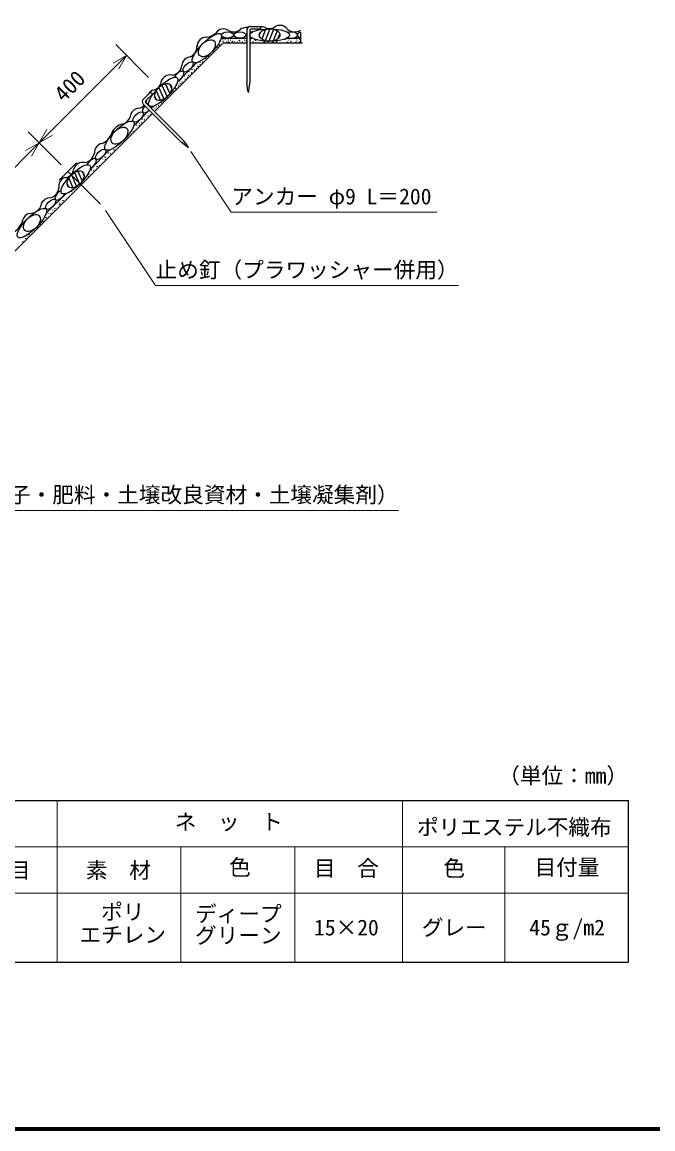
# Model space of a CAD drawing. Units: millimetres, scale not verified. Extents: x 200 to 8200, y 200 to 5838.
# Drawn here: x 2410 to 4450, y 200 to 3782 of the extents above; entities that cross this region are included whole.
import ezdxf
from ezdxf.enums import TextEntityAlignment as Align

# ---------------------------------------------------------------- set-up
doc = ezdxf.new("R2010")
doc.units = ezdxf.units.MM
doc.header["$LTSCALE"] = 20
for name, color, linetype, lineweight in [('C-MTR-FRAM', 5, 'Continuous', 25), ('C-MTR-LINE', 5, 'Continuous', 13), ('C-STR', 1, 'Continuous', 25), ('C-STR-DIM', 1, 'Continuous', 13), ('C-STR-HTXT', 1, 'Continuous', 13), ('C-TTL', 2, 'Continuous', 70)]:
    doc.layers.add(name, color=color, linetype=linetype, lineweight=lineweight)
doc.layers.add('C-MTR-TXT', color=5, linetype='Continuous')
doc.styles.add('ＭＳ ゴシック', font='')
doc.styles.get('ＭＳ ゴシック').set_extended_font_data('MS Gothic')

msp = doc.modelspace()

# ---------------------------------------------------------------- linework, layer by layer
at = {"layer": 'C-MTR-FRAM'}
for p, q in [((389.65, 1262.4), (4370.46, 1262.4)), ((4370.46, 1262.4), (4370.46, 739.4)), ((389.65, 739.4), (4370.46, 739.4))]:
    msp.add_line(p, q, dxfattribs=at)
at = {"layer": 'C-MTR-LINE'}
for p, q in [((2524.2, 1262.4), (2524.2, 739.4)), ((3640.15, 1262.4), (3640.15, 739.4)), ((1875.74, 1112.4), (4370.46, 1112.4)), ((2923.96, 1112.4), (2923.96, 739.4)), ((3292.3, 1112.4), (3292.3, 739.4)), ((3971.23, 1112.4), (3971.23, 739.4)), ((389.65, 962.4), (4370.46, 962.4))]:
    msp.add_line(p, q, dxfattribs=at)
at = {"layer": 'C-STR', "color": 7}
for p, q in [((3149.14, 3768.31), (3182.09, 3768.31)), ((3182.09, 3759.31), (3182.09, 3768.31)), ((3054.68, 3730.18), (3137.62, 3730.18)), ((3137.62, 3759.43), (3137.62, 3584.33)), ((3146.62, 3754.33), (3146.62, 3584.33)), ((3146.62, 3730.18), (3155.18, 3730.18)), ((3182.09, 3759.31), (3152.03, 3759.31)), ((3266.52, 3730.18), (3310.89, 3730.18)), ((3310.89, 3748.84), (3310.89, 3731.52)), ((3310.89, 3730.18), (3310.89, 3715.18)), ((2838.42, 3492.71), (3060.89, 3715.18)), ((2959.22, 3613.51), (3060.89, 3715.18)), ((3060.89, 3715.18), (3137.62, 3715.18)), ((3146.62, 3715.18), (3317.28, 3715.18)), ((2912.88, 3588.37), (2975.56, 3651.06)), ((3140.62, 3559.33), (3137.62, 3584.33)), ((3143.62, 3559.33), (3146.62, 3584.33)), ((2802.45, 3532.22), (2825.74, 3555.52)), ((2832.11, 3549.16), (2810.86, 3527.9)), ((2832.11, 3549.16), (2825.74, 3555.52)), ((3140.62, 3559.33), (3142.12, 3554.33)), ((3142.12, 3554.33), (3143.62, 3559.33)), ((2800.59, 3517.79), (2924.45, 3394.01)), ((2810.56, 3520.55), (2930.81, 3400.38)), ((2272.74, 2927.02), (2832.06, 3486.34)), ((2771.45, 3446.95), (2821.45, 3496.95)), ((2827.81, 3503.31), (2834.14, 3509.64)), ((2630.03, 3305.53), (2692.72, 3368.22)), ((2944.25, 3378.46), (2924.45, 3394.01)), ((2946.37, 3380.58), (2930.81, 3400.38)), ((2944.25, 3378.46), (2948.85, 3375.99)), ((2948.85, 3375.99), (2946.37, 3380.58)), ((2586.55, 3326.85), (2529.98, 3270.28)), ((2664.33, 3192.5), (2558.27, 3298.57)), ((2488.61, 3164.11), (2551.3, 3226.8))]:
    msp.add_line(p, q, dxfattribs=at)
at = {"layer": 'C-STR', "color": 3}
for p, q in [((3181.48, 3749.32), (3177.6, 3739.39)), ((3197.94, 3758.5), (3185.63, 3726.94)), ((3211.47, 3760.18), (3196.58, 3722)), ((3223.79, 3758.72), (3208.76, 3720.2)), ((3234.91, 3754.23), (3222.12, 3721.44)), ((3243.72, 3743.79), (3237.8, 3728.61)), ((2873.52, 3583.03), (2887.66, 3550.8)), ((2844.35, 3559.91), (2857.96, 3528.89)), ((2852.74, 3570.66), (2869.2, 3533.14)), ((2862.47, 3578.34), (2879.09, 3540.47)), ((2887.13, 3581.88), (2893.67, 3566.96)), ((2839.21, 3541.77), (2843.49, 3532.01)), ((2590.42, 3299.92), (2604.56, 3267.7)), ((2604.03, 3298.77), (2610.57, 3283.86)), ((2561.25, 3276.8), (2574.86, 3245.78)), ((2569.63, 3287.56), (2586.1, 3250.03)), ((2579.37, 3295.24), (2595.98, 3257.37)), ((2556.1, 3258.67), (2560.38, 3248.91))]:
    msp.add_line(p, q, dxfattribs=at)
at = {"layer": 'C-STR', "color": 7}
for centre in [(3055.26, 3728.2), (3067.79, 3727.59), (3101.46, 3725.89), (3118.67, 3726.87), (3163.14, 3725.27), (3263.27, 3726.55), (3289.38, 3725.77), (3298.66, 3728.37), (3308.76, 3725.42), (3032.83, 3694.59), (3041.1, 3699.29), (3048.47, 3708.27), (3050.54, 3719.8), (3060.08, 3724.74), (3060.42, 3718.61), (3063.79, 3721.73), (3072.96, 3719.21), (3078.48, 3717.94), (3078.53, 3724.79), (3084.05, 3723.52), (3090.04, 3719.08), (3097.22, 3719.8), (3106.39, 3717.28), (3111.96, 3722.86), (3114.43, 3720.78), (3123.6, 3718.26), (3129.17, 3723.84), (3134.71, 3721.64), (3149.45, 3724.7), (3157.57, 3719.69), (3165.6, 3723.2), (3171.9, 3719.48), (3174.77, 3720.68), (3184.67, 3720.46), (3193.84, 3717.94), (3205.4, 3719.08), (3221.17, 3717.94), (3232.73, 3719.08), (3246.26, 3719.48), (3259.03, 3720.46), (3268.2, 3717.94), (3273.77, 3723.52), (3279.76, 3719.08), (3295.53, 3717.94), (3299.62, 3722.51), (3307.93, 3717.53), (3005.47, 3663.66), (3012.84, 3672.64), (3030.2, 3687.68), (2949.36, 3621.45), (2957.89, 3617.69), (2959.96, 3629.23), (2964.69, 3637.63), (2967.18, 3627.54), (2975.25, 3632.73), (2976.57, 3646.94), (2977.88, 3639.64), (2980, 3637.48), (2986.14, 3652.22), (2986.15, 3644.34), (2993.52, 3653.32), (2913.93, 3586.87), (2919.66, 3591.75), (2921.31, 3583.07), (2924.5, 3581.98), (2928.19, 3588), (2930.27, 3599.53), (2934.99, 3607.93), (2937.48, 3597.85), (2945.55, 3603.04), (2948.18, 3609.94), (2887.81, 3547.62), (2899.77, 3557.96), (2907.14, 3566.94), (2909.21, 3578.47), (2916.42, 3576.79), (2852.19, 3511.99), (2861.47, 3521.84), (2869.55, 3527.03), (2873.24, 3533.49), (2880.45, 3538.64), (2804.04, 3476.98), (2815.92, 3486.29), (2817.23, 3478.98), (2825.49, 3491.57), (2825.5, 3483.69), (2834.46, 3507.31), (2839.86, 3502.64), (2844.48, 3509.13), (2779.99, 3449.25), (2784.71, 3457.65), (2789.53, 3454.19), (2789.87, 3448.06), (2797.24, 3457.04), (2799.31, 3468.58), (2806.52, 3466.89), (2814.6, 3472.08), (2770.54, 3436.62), (2770.55, 3428.74), (2777.92, 3437.72), (2694.14, 3367.08), (2707.33, 3369.09), (2670.09, 3339.35), (2674.81, 3347.75), (2679.63, 3344.29), (2679.97, 3338.16), (2687.34, 3347.14), (2689.41, 3358.68), (2696.63, 3356.99), (2704.7, 3362.18), (2634.46, 3303.73), (2639.19, 3312.13), (2641.68, 3302.04), (2649.75, 3307.23), (2651.07, 3321.44), (2652.38, 3314.14), (2660.64, 3326.72), (2660.65, 3318.84), (2668.02, 3327.82), (2605.7, 3263.89), (2613.07, 3272.87), (2624.69, 3289.34), (2625.02, 3283.21), (2632.39, 3292.19), (2560.19, 3229.45), (2569.74, 3234.39), (2570.08, 3228.26), (2577.44, 3237.25), (2586.73, 3247.1), (2594.8, 3252.29), (2524.64, 3191.89), (2531.78, 3192.15), (2532.72, 3197.08), (2539.85, 3197.34), (2542.48, 3204.24), (2553.72, 3215.56), (2486.23, 3156.59), (2495.79, 3161.87), (2495.8, 3153.99), (2503.17, 3162.97), (2507.82, 3173.29), (2515.13, 3173.32), (2515.9, 3178.48), (2522.49, 3182.3), (2467.54, 3127.35), (2476.83, 3137.2), (2484.9, 3142.39), (2487.53, 3149.29), (2414.67, 3083.93), (2421.88, 3082.25), (2429.96, 3087.44), (2432.59, 3094.34), (2440.85, 3099.04), (2412.6, 3072.4)]:
    msp.add_circle(centre, 0.3, dxfattribs=at)
at = {"layer": 'C-STR'}
for centre, radius, start, end in [((3136.02, 3734.77), 30.42, 80.98168, 131.11209), ((3184.59, 3731.8), 35.1, 70.40701, 94.08476), ((3210.89, 3791.59), 30.42, 241.45711, 311.11209), ((3244.28, 3741.36), 30.42, 33.88791, 116.11209), ((3005.41, 3703.77), 29.31, 87.69515, 182.27486), ((3001.52, 3785.17), 52.36, 275.55159, 312.86503), ((3061.35, 3731.67), 28.55, 53.44022, 148.00374), ((3094.95, 3783.46), 33.29, 240.11359, 309.26763), ((3292.06, 3786.07), 35.75, 230.92465, 301.78914), ((2935.26, 3705.31), 40.94, 298.97107, 1.27142), ((2957.16, 3639.14), 30.42, 93.88791, 176.11209), ((2891.38, 3645.93), 35.75, 275.92465, 352.39909), ((2830.08, 3592.44), 30.42, 273.88791, 356.11209), ((2889.21, 3580.53), 30.42, 78.88791, 161.11209), ((2851.19, 3528.45), 38.66, 119.51876, 151.15289), ((2779.32, 3537.14), 34.98, 284.25508, 317.23251), ((2779.32, 3537.14), 34.98, 332.26232, 349.46931), ((2725.69, 3486.01), 35.72, 286.61965, 341.9622), ((2789.99, 3472.89), 30.42, 93.88791, 176.11209), ((2743.24, 3406.17), 46.2, 99.1324, 161.32868), ((2648.71, 3439.35), 53.98, 291.53558, 340.08717), ((2673.52, 3359.97), 29.59, 99.70402, 183.12056), ((2608.54, 3363.09), 35.75, 275.92465, 352.39909), ((2547.02, 3309.49), 30.63, 272.42879, 356.3278), ((2606.36, 3297.69), 30.42, 78.88791, 161.11209), ((2559.15, 3250.47), 30.42, 110.85914, 191.11209), ((2493.75, 3248.3), 35.75, 277.60091, 354.07535), ((2500.54, 3182.52), 30.42, 93.88791, 176.11209), ((2439.87, 3134.89), 28.34, 100.71443, 165.36348), ((2433.29, 3204.78), 42.06, 271.7837, 331.29572), ((2342.8, 3162.08), 72.48, 296.45539, 343.9593)]:
    msp.add_arc(centre, radius, start, end, dxfattribs=at)
at = {"layer": 'C-STR', "color": 7}
for centre, radius, start, end in [((3149.3, 3756.19), 12.12, 90.74558, 164.52089), ((3151.62, 3754.33), 5, 85.32404, 180), ((3210.89, 3635.43), 124.75, 89.9996, 92.00147), ((2811.14, 3523.76), 12.12, 135.76262, 209.53793), ((2814.1, 3524.09), 5, 130.3409, 225.01704)]:
    msp.add_arc(centre, radius, start, end, dxfattribs=at)
for centre, major_axis, ratio in [((3007.86, 3697.5), (45.46, 45.46), 0.311111), ((3007.86, 3697.5), (-23.33, -23.76), 0.600605), ((3074.89, 3740.18), (20, 0), 0.5), ((3114.89, 3740.18), (20, 0), 0.5), ((3210.89, 3740.18), (64.29, 0.03), 0.311111), ((2947.25, 3636.89), (15.15, 15.15), 0.466608), ((2866.44, 3556.08), (45.46, 45.46), 0.311111), ((2785.63, 3475.27), (15.15, 15.15), 0.466608), ((2725.02, 3414.66), (45.46, 45.46), 0.311111), ((2725.02, 3414.66), (-23.33, -23.76), 0.600605), ((2664.41, 3354.05), (15.15, 15.15), 0.466608), ((2583.6, 3273.24), (45.46, 45.46), 0.311111), ((2502.78, 3192.43), (15.15, 15.15), 0.466608), ((2442.17, 3131.82), (45.46, 45.46), 0.311111), ((2442.17, 3131.82), (-23.33, -23.76), 0.600605)]:
    msp.add_ellipse(centre, major_axis=major_axis, ratio=ratio, dxfattribs=at)
for centre, major_axis, ratio, start_param, end_param in [((3154.89, 3740.18), (20, 0), 0.5, 2.6127057, 3.6704796), ((3154.89, 3740.18), (20, 0), 0.5, 1.5524767, 1.9969475), ((3154.89, 3740.18), (20, 0), 0.5, 4.2862378, 4.726835), ((3280.89, 3740.18), (20, 0), 0.5, 4.1020505, 8.4646971), ((3320.89, 3740.18), (20, 0), 0.5, 2.0943951, 4.1887902), ((2916.95, 3606.59), (15.15, 15.15), 0.466608, 4.0824021, 8.4818386), ((2816.05, 3505.61), (15.15, 15.15), 0.466608, 1.679041, 4.6044219), ((2816.05, 3505.61), (15.15, 15.15), 0.466608, 0.9487388, 1.2535277), ((2816.05, 3505.61), (15.15, 15.15), 0.466608, 5.0299352, 5.3414091), ((2634.1, 3323.75), (15.15, 15.15), 0.466608, 4.0824021, 8.4818386), ((2634.1, 3323.74), (15.15, 15.15), 0.466608, 5.8177365, 6.3846724), ((2533.21, 3222.76), (15.15, 15.15), 0.466608, 0.9487388, 5.3414091)]:
    msp.add_ellipse(centre, major_axis=major_axis, ratio=ratio, start_param=start_param, end_param=end_param, dxfattribs=at)
at = {"layer": 'C-STR', "color": 3}
for centre, major_axis in [((3210.89, 3740.18), (33.3, 0.42)), ((2866.47, 3556.11), (-23.25, -23.84)), ((2583.36, 3273.01), (-23.25, -23.84))]:
    msp.add_ellipse(centre, major_axis=major_axis, ratio=0.600605, dxfattribs=at)
at = {"layer": 'C-STR-DIM'}
for p, q in [((2819.18, 3603.34), (2713.11, 3709.4)), ((2465.63, 3391.21), (2748.47, 3674.05)), ((2748.47, 3674.05), (2705.17, 3649.05)), ((2748.47, 3674.05), (2723.47, 3630.75)), ((2536.34, 3320.49), (2430.27, 3426.56)), ((2465.63, 3391.21), (2490.63, 3434.51)), ((2465.63, 3391.21), (2508.93, 3416.21)), ((2324.21, 3249.78), (2465.63, 3391.21)), ((2465.63, 3391.21), (2422.33, 3366.21)), ((2465.63, 3391.21), (2440.63, 3347.9))]:
    msp.add_line(p, q, dxfattribs=at)
at = {"layer": 'C-STR-HTXT'}
for p, q in [((2956.37, 3363.01), (3087.02, 3166.83)), ((2680.3, 3172.36), (2842.1, 2929.4)), ((3087.02, 3166.83), (3752.02, 3166.83)), ((2842.1, 2929.4), (3822.1, 2929.4)), ((2017.99, 2201.32), (3627.99, 2201.32))]:
    msp.add_line(p, q, dxfattribs=at)
at = {"layer": 'C-TTL'}
msp.add_lwpolyline([(200, 200), (8200, 200), (8200, 5740), (200, 5740)], close=True, dxfattribs=at)

# ---------------------------------------------------------------- texts
at = {"layer": 'C-MTR-TXT', "style": 'ＭＳ ゴシック'}
msp.add_text('（単位：mm）', height=51.32, dxfattribs=at).set_placement((3950.46, 1302.4), align=Align.BOTTOM_LEFT)
for s, p in [('ネ\u3000ッ\u3000ト', (3078.81, 1152.4)), ('色', (3114.85, 1005.54)), ('目\u3000合', (3459.17, 1002.4)), ('色', (3807.8, 1002.4)), ('目付量', (4172.61, 1005.54)), ('ポリ', (2735.9, 861.4)), ('エチレン', (2735.9, 787.4))]:
    msp.add_text(s, height=51.32, dxfattribs=at).set_placement(p, align=Align.BOTTOM_CENTER)
for s, p in [('ポリエステル不織布', (4002.43, 1176.47)), ('網目', (2367.87, 1037.19)), ('素\u3000材', (2721.7, 1037.19)), ('15×20', (3459.17, 851.59)), ('グレー', (3807.8, 851.59)), ('45ｇ/m2', (4173.09, 851.59))]:
    msp.add_text(s, height=51.32, dxfattribs=at).set_placement(p, align=Align.MIDDLE_CENTER)
for s, p in [('ディープ', (2969.66, 921.59)), ('グリーン', (2969.66, 851.59))]:
    msp.add_text(s, height=51.32, dxfattribs=at).set_placement(p, align=Align.TOP_LEFT)
at = {"layer": 'C-STR-DIM', "color": 7, "style": 'ＭＳ ゴシック'}
msp.add_text('400', height=51.32, rotation=45, dxfattribs=at).set_placement((2556, 3509.43), align=Align.BOTTOM_LEFT)
at = {"layer": 'C-STR-HTXT', "color": 7, "style": 'ＭＳ ゴシック'}
for s, p in [('アンカー φ9 L＝200', (3087.02, 3176.83)), ('止め釘（プラワッシャー併用）', (2842.1, 2939.4)), ('不織布（種子・肥料・土壌改良資材・土壌凝集剤）', (2017.99, 2211.32))]:
    msp.add_text(s, height=51.32, dxfattribs=at).set_placement(p, align=Align.BOTTOM_LEFT)

doc.saveas('drawing.dxf')
